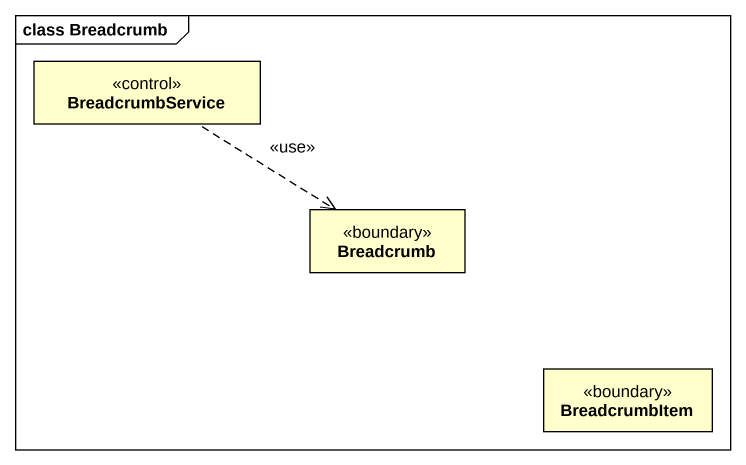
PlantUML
@startuml
mainframe class Breadcrumb
hide circle
hide empty members
class BreadcrumbService <<control>>
class Breadcrumb <<boundary>>
class BreadcrumbItem <<boundary>>
BreadcrumbService ..> Breadcrumb : <<use>>
@enduml
